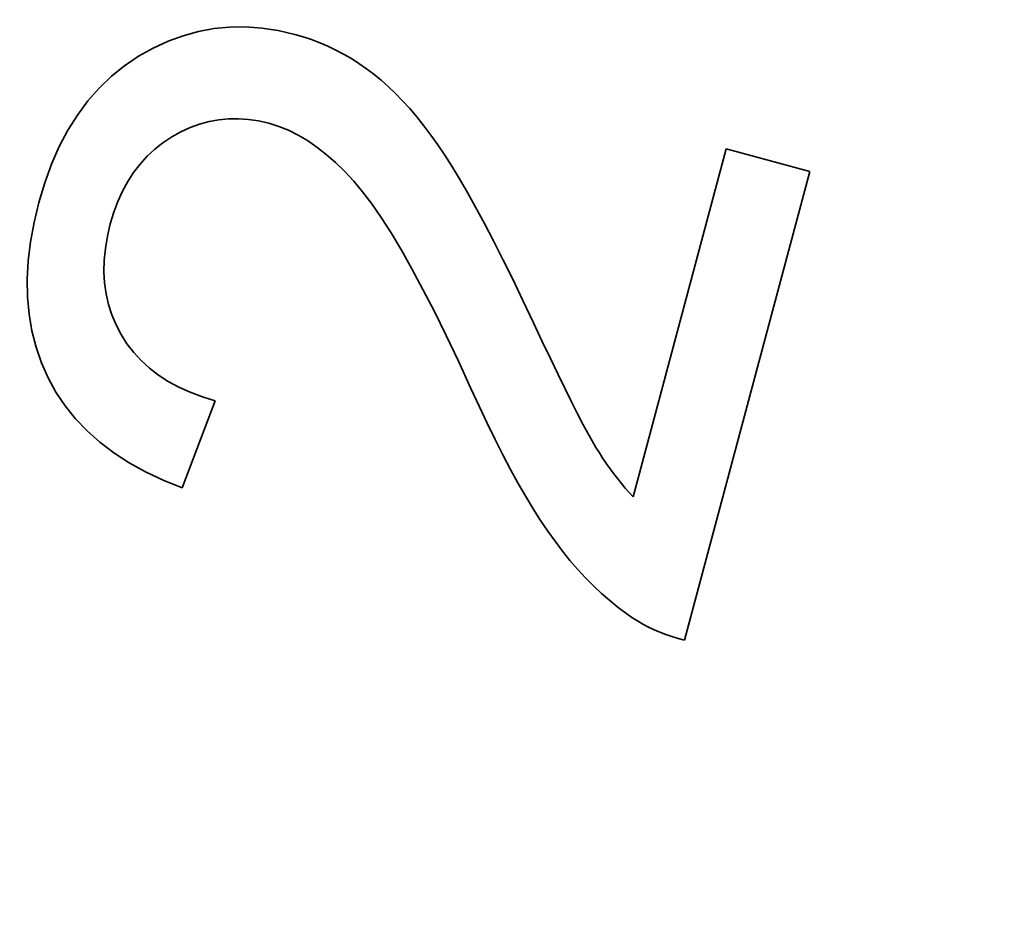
# Model space of a CAD drawing. Extents: x 23 to 417, y 3 to 294.
# Drawn here: x 214.83 to 215.509, y 157.998 to 158.611 of the extents above; entities that cross this region are included whole.
import ezdxf

# ---------------------------------------------------------------- set-up
doc = ezdxf.new("R2010")
doc.units = 0
doc.layers.add('1', color=7, linetype='Continuous', lineweight=13)

msp = doc.modelspace()

# ---------------------------------------------------------------- linework, layer by layer
at = {"layer": '1', "color": 7, "lineweight": 35, "ltscale": 0.000268571}
msp.add_line((214.95206, 158.60308), (214.96262, 158.60504), dxfattribs=at)
at = {"layer": '1', "color": 7, "lineweight": 35, "ltscale": 0.000269176}
msp.add_line((214.96262, 158.60504), (214.97334, 158.60607), dxfattribs=at)
at = {"layer": '1', "color": 7, "lineweight": 35, "ltscale": 0.000271667}
msp.add_line((214.97334, 158.60607), (214.98421, 158.60621), dxfattribs=at)
at = {"layer": '1', "color": 7, "lineweight": 35, "ltscale": 0.000276214}
msp.add_line((214.98421, 158.60621), (214.99523, 158.60542), dxfattribs=at)
at = {"layer": '1', "color": 7, "lineweight": 35, "ltscale": 0.000282542}
msp.add_line((214.99523, 158.60542), (215.0064, 158.60373), dxfattribs=at)
at = {"layer": '1', "color": 7, "lineweight": 35, "ltscale": 0.000273256}
msp.add_line((214.93139, 158.59647), (214.94165, 158.60023), dxfattribs=at)
at = {"layer": '1', "color": 7, "lineweight": 35, "ltscale": 0.000269784}
msp.add_line((214.94165, 158.60023), (214.95206, 158.60308), dxfattribs=at)
at = {"layer": '1', "color": 7, "lineweight": 35, "ltscale": 0.000290295}
msp.add_line((215.0064, 158.60373), (215.01772, 158.60113), dxfattribs=at)
at = {"layer": '1', "color": 7, "lineweight": 35, "ltscale": 0.000149944}
msp.add_line((215.01772, 158.60113), (215.02348, 158.59946), dxfattribs=at)
at = {"layer": '1', "color": 7, "lineweight": 35, "ltscale": 0.00014943}
msp.add_line((215.02348, 158.59946), (215.02915, 158.59756), dxfattribs=at)
at = {"layer": '1', "color": 7, "lineweight": 35, "ltscale": 0.00028527}
msp.add_line((214.91132, 158.58621), (214.92128, 158.59179), dxfattribs=at)
at = {"layer": '1', "color": 7, "lineweight": 35, "ltscale": 0.000278552}
msp.add_line((214.92128, 158.59179), (214.93139, 158.59647), dxfattribs=at)
at = {"layer": '1', "color": 7, "lineweight": 35, "ltscale": 0.000149755}
msp.add_line((215.02915, 158.59756), (215.03474, 158.59543), dxfattribs=at)
at = {"layer": '1', "color": 7, "lineweight": 35, "ltscale": 0.000149788}
msp.add_line((215.03474, 158.59543), (215.04024, 158.59305), dxfattribs=at)
at = {"layer": '1', "color": 7, "lineweight": 35, "ltscale": 0.000150342}
msp.add_line((215.04024, 158.59305), (215.04567, 158.59046), dxfattribs=at)
at = {"layer": '1', "color": 7, "lineweight": 35, "ltscale": 0.000288483}
msp.add_line((214.90175, 158.57977), (214.91132, 158.58621), dxfattribs=at)
at = {"layer": '1', "color": 7, "lineweight": 35, "ltscale": 0.000151027}
msp.add_line((215.04567, 158.59046), (215.05101, 158.58764), dxfattribs=at)
at = {"layer": '1', "color": 7, "lineweight": 35, "ltscale": 0.000152048}
msp.add_line((215.05101, 158.58764), (215.05627, 158.58458), dxfattribs=at)
at = {"layer": '1', "color": 7, "lineweight": 35, "ltscale": 0.000153406}
msp.add_line((215.05627, 158.58458), (215.06144, 158.58128), dxfattribs=at)
at = {"layer": '1', "color": 7, "lineweight": 35, "ltscale": 0.000287619}
msp.add_line((214.89279, 158.57255), (214.90175, 158.57977), dxfattribs=at)
at = {"layer": '1', "color": 7, "lineweight": 35, "ltscale": 0.000154801}
msp.add_line((215.06144, 158.58128), (215.06653, 158.57775), dxfattribs=at)
at = {"layer": '1', "color": 7, "lineweight": 35, "ltscale": 0.000156304}
msp.add_line((215.06653, 158.57775), (215.07154, 158.57401), dxfattribs=at)
at = {"layer": '1', "color": 7, "lineweight": 35, "ltscale": 0.000288893}
msp.add_line((214.88445, 158.56455), (214.89279, 158.57255), dxfattribs=at)
at = {"layer": '1', "color": 7, "lineweight": 35, "ltscale": 0.000159815}
msp.add_line((215.07154, 158.57401), (215.07649, 158.56996), dxfattribs=at)
at = {"layer": '1', "color": 7, "lineweight": 35, "ltscale": 0.000292413}
msp.add_line((214.87673, 158.55577), (214.88445, 158.56455), dxfattribs=at)
at = {"layer": '1', "color": 7, "lineweight": 35, "ltscale": 0.000164631}
msp.add_line((215.07649, 158.56996), (215.08142, 158.56559), dxfattribs=at)
at = {"layer": '1', "color": 7, "lineweight": 35, "ltscale": 0.000169702}
msp.add_line((215.08142, 158.56559), (215.08632, 158.5609), dxfattribs=at)
at = {"layer": '1', "color": 7, "lineweight": 35, "ltscale": 0.000174989}
msp.add_line((215.08632, 158.5609), (215.0912, 158.55588), dxfattribs=at)
at = {"layer": '1', "color": 7, "lineweight": 35, "ltscale": 0.000298293}
msp.add_line((214.86961, 158.54619), (214.87673, 158.55577), dxfattribs=at)
at = {"layer": '1', "color": 7, "lineweight": 35, "ltscale": 0.000180727}
msp.add_line((215.0912, 158.55588), (215.09605, 158.55052), dxfattribs=at)
at = {"layer": '1', "color": 7, "lineweight": 35, "ltscale": 0.0001864}
msp.add_line((215.09605, 158.55052), (215.10089, 158.54485), dxfattribs=at)
at = {"layer": '1', "color": 7, "lineweight": 35, "ltscale": 0.000305655}
msp.add_line((214.86312, 158.53583), (214.86961, 158.54619), dxfattribs=at)
at = {"layer": '1', "color": 7, "lineweight": 35, "ltscale": 0.00016711}
msp.add_line((214.97255, 158.54358), (214.9659, 158.54295), dxfattribs=at)
at = {"layer": '1', "color": 7, "lineweight": 35, "ltscale": 0.000168836}
msp.add_line((214.9793, 158.54367), (214.97255, 158.54358), dxfattribs=at)
at = {"layer": '1', "color": 7, "lineweight": 35, "ltscale": 0.000171395}
msp.add_line((214.98614, 158.54319), (214.9793, 158.54367), dxfattribs=at)
at = {"layer": '1', "color": 7, "lineweight": 35, "ltscale": 0.000192337}
msp.add_line((215.10089, 158.54485), (215.10569, 158.53884), dxfattribs=at)
at = {"layer": '1', "color": 7, "lineweight": 35, "ltscale": 0.000173934}
msp.add_line((214.94642, 158.53763), (214.94009, 158.53473), dxfattribs=at)
at = {"layer": '1', "color": 7, "lineweight": 35, "ltscale": 0.000170374}
msp.add_line((214.95282, 158.53996), (214.94642, 158.53763), dxfattribs=at)
at = {"layer": '1', "color": 7, "lineweight": 35, "ltscale": 0.000168222}
msp.add_line((214.95931, 158.54173), (214.95282, 158.53996), dxfattribs=at)
at = {"layer": '1', "color": 7, "lineweight": 35, "ltscale": 0.000167387}
msp.add_line((214.9659, 158.54295), (214.95931, 158.54173), dxfattribs=at)
at = {"layer": '1', "color": 7, "lineweight": 35, "ltscale": 0.000175034}
msp.add_line((214.99307, 158.54214), (214.98614, 158.54319), dxfattribs=at)
at = {"layer": '1', "color": 7, "lineweight": 35, "ltscale": 0.000179592}
msp.add_line((215.00007, 158.54054), (214.99307, 158.54214), dxfattribs=at)
at = {"layer": '1', "color": 7, "lineweight": 35, "ltscale": 0.00017525}
msp.add_line((215.00676, 158.53844), (215.00007, 158.54054), dxfattribs=at)
at = {"layer": '1', "color": 7, "lineweight": 35, "ltscale": 0.000178471}
msp.add_line((215.01338, 158.53578), (215.00676, 158.53844), dxfattribs=at)
at = {"layer": '1', "color": 7, "lineweight": 35, "ltscale": 0.000198402}
msp.add_line((215.10569, 158.53884), (215.11047, 158.5325), dxfattribs=at)
at = {"layer": '1', "color": 7, "lineweight": 35, "ltscale": 0.000315289}
msp.add_line((214.85724, 158.52467), (214.86312, 158.53583), dxfattribs=at)
at = {"layer": '1', "color": 7, "lineweight": 35, "ltscale": 0.000179426}
msp.add_line((214.93385, 158.53127), (214.92786, 158.52731), dxfattribs=at)
at = {"layer": '1', "color": 7, "lineweight": 35, "ltscale": 0.000178457}
msp.add_line((214.94009, 158.53473), (214.93385, 158.53127), dxfattribs=at)
at = {"layer": '1', "color": 7, "lineweight": 35, "ltscale": 0.000182851}
msp.add_line((215.01994, 158.53254), (215.01338, 158.53578), dxfattribs=at)
at = {"layer": '1', "color": 7, "lineweight": 35, "ltscale": 0.000188143}
msp.add_line((215.02643, 158.52873), (215.01994, 158.53254), dxfattribs=at)
at = {"layer": '1', "color": 7, "lineweight": 35, "ltscale": 0.000204998}
msp.add_line((215.11047, 158.5325), (215.11523, 158.52583), dxfattribs=at)
at = {"layer": '1', "color": 7, "lineweight": 35, "ltscale": 0.000326189}
msp.add_line((214.85198, 158.51273), (214.85724, 158.52467), dxfattribs=at)
at = {"layer": '1', "color": 7, "lineweight": 35, "ltscale": 0.000177693}
msp.add_line((214.92786, 158.52731), (214.92228, 158.52292), dxfattribs=at)
at = {"layer": '1', "color": 7, "lineweight": 35, "ltscale": 0.000194486}
msp.add_line((215.03285, 158.52434), (215.02643, 158.52873), dxfattribs=at)
at = {"layer": '1', "color": 7, "lineweight": 35, "ltscale": 0.000201687}
msp.add_line((215.03921, 158.51937), (215.03285, 158.52434), dxfattribs=at)
at = {"layer": '1', "color": 7, "lineweight": 35, "ltscale": 0.000211186}
msp.add_line((215.11523, 158.52583), (215.11995, 158.51882), dxfattribs=at)
at = {"layer": '1', "color": 7, "lineweight": 35, "ltscale": 0.000178036}
msp.add_line((214.91709, 158.51808), (214.9123, 158.51281), dxfattribs=at)
at = {"layer": '1', "color": 7, "lineweight": 35, "ltscale": 0.000177287}
msp.add_line((214.92228, 158.52292), (214.91709, 158.51808), dxfattribs=at)
at = {"layer": '1', "color": 7, "lineweight": 35, "ltscale": 0.000209655}
msp.add_line((215.0455, 158.51383), (215.03921, 158.51937), dxfattribs=at)
at = {"layer": '1', "color": 7, "lineweight": 35, "ltscale": 0.0002252}
msp.add_line((215.11995, 158.51882), (215.12481, 158.51124), dxfattribs=at)
at = {"layer": '1', "color": 7, "lineweight": 35, "ltscale": 0.006131}
msp.add_line((215.24829, 158.28618), (215.31176, 158.52305), dxfattribs=at)
at = {"layer": '1', "color": 7, "lineweight": 35, "ltscale": 0.001475}
msp.add_line((215.31176, 158.52305), (215.36875, 158.50778), dxfattribs=at)
at = {"layer": '1', "color": 7, "lineweight": 35, "ltscale": 0.000338551}
msp.add_line((214.84733, 158.50001), (214.85198, 158.51273), dxfattribs=at)
at = {"layer": '1', "color": 7, "lineweight": 35, "ltscale": 0.000180084}
msp.add_line((214.9123, 158.51281), (214.90791, 158.5071), dxfattribs=at)
at = {"layer": '1', "color": 7, "lineweight": 35, "ltscale": 0.000218318}
msp.add_line((215.05173, 158.50771), (215.0455, 158.51383), dxfattribs=at)
at = {"layer": '1', "color": 7, "lineweight": 35, "ltscale": 0.000246592}
msp.add_line((215.12481, 158.51124), (215.12993, 158.5028), dxfattribs=at)
at = {"layer": '1', "color": 7, "lineweight": 35, "ltscale": 0.000182884}
msp.add_line((214.90791, 158.5071), (214.90393, 158.50096), dxfattribs=at)
at = {"layer": '1', "color": 7, "lineweight": 35, "ltscale": 0.000227378}
msp.add_line((215.05789, 158.50102), (215.05173, 158.50771), dxfattribs=at)
at = {"layer": '1', "color": 7, "lineweight": 35, "ltscale": 0.008262}
msp.add_line((215.36875, 158.50778), (215.28322, 158.18855), dxfattribs=at)
at = {"layer": '1', "color": 7, "lineweight": 35, "ltscale": 0.000352615}
msp.add_line((214.8433, 158.4865), (214.84733, 158.50001), dxfattribs=at)
at = {"layer": '1', "color": 7, "lineweight": 35, "ltscale": 0.000187177}
msp.add_line((214.90393, 158.50096), (214.90035, 158.49438), dxfattribs=at)
at = {"layer": '1', "color": 7, "lineweight": 35, "ltscale": 0.000236947}
msp.add_line((215.06398, 158.49376), (215.05789, 158.50102), dxfattribs=at)
at = {"layer": '1', "color": 7, "lineweight": 35, "ltscale": 0.000268533}
msp.add_line((215.12993, 158.5028), (215.13531, 158.49351), dxfattribs=at)
at = {"layer": '1', "color": 7, "lineweight": 35, "ltscale": 0.00019252}
msp.add_line((214.90035, 158.49438), (214.89718, 158.48737), dxfattribs=at)
at = {"layer": '1', "color": 7, "lineweight": 35, "ltscale": 0.000255848}
msp.add_line((215.07017, 158.48561), (215.06398, 158.49376), dxfattribs=at)
at = {"layer": '1', "color": 7, "lineweight": 35, "ltscale": 0.000290273}
msp.add_line((215.13531, 158.49351), (215.14097, 158.48337), dxfattribs=at)
at = {"layer": '1', "color": 7, "lineweight": 35, "ltscale": 0.00034917}
msp.add_line((214.84004, 158.47292), (214.8433, 158.4865), dxfattribs=at)
at = {"layer": '1', "color": 7, "lineweight": 35, "ltscale": 0.000198867}
msp.add_line((214.89718, 158.48737), (214.8944, 158.47991), dxfattribs=at)
at = {"layer": '1', "color": 7, "lineweight": 35, "ltscale": 0.000282998}
msp.add_line((215.07663, 158.47631), (215.07017, 158.48561), dxfattribs=at)
at = {"layer": '1', "color": 7, "lineweight": 35, "ltscale": 0.000311951}
msp.add_line((215.14097, 158.48337), (215.14689, 158.47238), dxfattribs=at)
at = {"layer": '1', "color": 7, "lineweight": 35, "ltscale": 0.000205709}
msp.add_line((214.8944, 158.47991), (214.89203, 158.47203), dxfattribs=at)
at = {"layer": '1', "color": 7, "lineweight": 35, "ltscale": 0.000311079}
msp.add_line((215.08335, 158.46584), (215.07663, 158.47631), dxfattribs=at)
at = {"layer": '1', "color": 7, "lineweight": 35, "ltscale": 0.000335695}
msp.add_line((214.83765, 158.4597), (214.84004, 158.47292), dxfattribs=at)
at = {"layer": '1', "color": 7, "lineweight": 35, "ltscale": 0.00021754}
msp.add_line((214.89203, 158.47203), (214.89004, 158.46356), dxfattribs=at)
at = {"layer": '1', "color": 7, "lineweight": 35, "ltscale": 0.000333972}
msp.add_line((215.14689, 158.47238), (215.15306, 158.46054), dxfattribs=at)
at = {"layer": '1', "color": 7, "lineweight": 35, "ltscale": 0.00020923}
msp.add_line((214.89004, 158.46356), (214.88865, 158.45531), dxfattribs=at)
at = {"layer": '1', "color": 7, "lineweight": 35, "ltscale": 0.000339249}
msp.add_line((215.09033, 158.45421), (215.08335, 158.46584), dxfattribs=at)
at = {"layer": '1', "color": 7, "lineweight": 35, "ltscale": 0.000323744}
msp.add_line((214.83611, 158.44684), (214.83765, 158.4597), dxfattribs=at)
at = {"layer": '1', "color": 7, "lineweight": 35, "ltscale": 0.00035618}
msp.add_line((215.15306, 158.46054), (215.15951, 158.44783), dxfattribs=at)
at = {"layer": '1', "color": 7, "lineweight": 35, "ltscale": 0.000202242}
msp.add_line((214.88865, 158.45531), (214.88787, 158.44726), dxfattribs=at)
at = {"layer": '1', "color": 7, "lineweight": 35, "ltscale": 0.000367532}
msp.add_line((215.09758, 158.44141), (215.09033, 158.45421), dxfattribs=at)
at = {"layer": '1', "color": 7, "lineweight": 35, "ltscale": 0.000312368}
msp.add_line((214.83546, 158.43437), (214.83611, 158.44684), dxfattribs=at)
at = {"layer": '1', "color": 7, "lineweight": 35, "ltscale": 0.00019638}
msp.add_line((214.88787, 158.44726), (214.8877, 158.43941), dxfattribs=at)
at = {"layer": '1', "color": 7, "lineweight": 35, "ltscale": 0.000378128}
msp.add_line((215.15951, 158.44783), (215.16622, 158.43428), dxfattribs=at)
at = {"layer": '1', "color": 7, "lineweight": 35, "ltscale": 0.000191138}
msp.add_line((214.8877, 158.43941), (214.88812, 158.43177), dxfattribs=at)
at = {"layer": '1', "color": 7, "lineweight": 35, "ltscale": 0.000396568}
msp.add_line((215.10509, 158.42744), (215.09758, 158.44141), dxfattribs=at)
at = {"layer": '1', "color": 7, "lineweight": 35, "ltscale": 0.00030271}
msp.add_line((214.83566, 158.42226), (214.83546, 158.43437), dxfattribs=at)
at = {"layer": '1', "color": 7, "lineweight": 35, "ltscale": 0.000188036}
msp.add_line((214.88812, 158.43177), (214.88916, 158.42432), dxfattribs=at)
at = {"layer": '1', "color": 7, "lineweight": 35, "ltscale": 0.000400114}
msp.add_line((215.16622, 158.43428), (215.17321, 158.41988), dxfattribs=at)
at = {"layer": '1', "color": 7, "lineweight": 35, "ltscale": 0.000295073}
msp.add_line((214.83672, 158.41051), (214.83566, 158.42226), dxfattribs=at)
at = {"layer": '1', "color": 7, "lineweight": 35, "ltscale": 0.0001854}
msp.add_line((214.88916, 158.42432), (214.8908, 158.41709), dxfattribs=at)
at = {"layer": '1', "color": 7, "lineweight": 35, "ltscale": 0.00042522}
msp.add_line((215.11286, 158.41231), (215.10509, 158.42744), dxfattribs=at)
at = {"layer": '1', "color": 7, "lineweight": 35, "ltscale": 0.000184218}
msp.add_line((214.8908, 158.41709), (214.89305, 158.41007), dxfattribs=at)
at = {"layer": '1', "color": 7, "lineweight": 35, "ltscale": 0.000421997}
msp.add_line((215.17321, 158.41988), (215.18046, 158.40464), dxfattribs=at)
at = {"layer": '1', "color": 7, "lineweight": 35, "ltscale": 0.000288309}
msp.add_line((214.83865, 158.39914), (214.83672, 158.41051), dxfattribs=at)
at = {"layer": '1', "color": 7, "lineweight": 35, "ltscale": 0.000185076}
msp.add_line((214.89305, 158.41007), (214.89591, 158.40324), dxfattribs=at)
at = {"layer": '1', "color": 7, "lineweight": 35, "ltscale": 0.000454129}
msp.add_line((215.12089, 158.39602), (215.11286, 158.41231), dxfattribs=at)
at = {"layer": '1', "color": 7, "lineweight": 35, "ltscale": 0.000186676}
msp.add_line((214.89591, 158.40324), (214.89937, 158.39663), dxfattribs=at)
at = {"layer": '1', "color": 7, "lineweight": 35, "ltscale": 0.000348268}
msp.add_line((215.18046, 158.40464), (215.18638, 158.39203), dxfattribs=at)
at = {"layer": '1', "color": 7, "lineweight": 35, "ltscale": 0.000283859}
msp.add_line((214.84146, 158.38813), (214.83865, 158.39914), dxfattribs=at)
at = {"layer": '1', "color": 7, "lineweight": 35, "ltscale": 0.000187382}
msp.add_line((214.89937, 158.39663), (214.90339, 158.3903), dxfattribs=at)
at = {"layer": '1', "color": 7, "lineweight": 35, "ltscale": 0.000483151}
msp.add_line((215.1292, 158.37857), (215.12089, 158.39602), dxfattribs=at)
at = {"layer": '1', "color": 7, "lineweight": 35, "ltscale": 0.000281538}
msp.add_line((214.84512, 158.37748), (214.84146, 158.38813), dxfattribs=at)
at = {"layer": '1', "color": 7, "lineweight": 35, "ltscale": 0.000186697}
msp.add_line((214.90339, 158.3903), (214.90795, 158.38439), dxfattribs=at)
at = {"layer": '1', "color": 7, "lineweight": 35, "ltscale": 0.000323698}
msp.add_line((215.18638, 158.39203), (215.19191, 158.38032), dxfattribs=at)
at = {"layer": '1', "color": 7, "lineweight": 35, "ltscale": 0.000187376}
msp.add_line((214.90795, 158.38439), (214.91304, 158.37889), dxfattribs=at)
at = {"layer": '1', "color": 7, "lineweight": 35, "ltscale": 0.000280415}
msp.add_line((214.84964, 158.36722), (214.84512, 158.37748), dxfattribs=at)
at = {"layer": '1', "color": 7, "lineweight": 35, "ltscale": 0.000190067}
msp.add_line((214.91304, 158.37889), (214.91866, 158.37377), dxfattribs=at)
at = {"layer": '1', "color": 7, "lineweight": 35, "ltscale": 0.000512549}
msp.add_line((215.13776, 158.35994), (215.1292, 158.37857), dxfattribs=at)
at = {"layer": '1', "color": 7, "lineweight": 35, "ltscale": 0.000298781}
msp.add_line((215.19191, 158.38032), (215.19709, 158.36955), dxfattribs=at)
at = {"layer": '1', "color": 7, "lineweight": 35, "ltscale": 0.000280071}
msp.add_line((214.85502, 158.35739), (214.84964, 158.36722), dxfattribs=at)
at = {"layer": '1', "color": 7, "lineweight": 35, "ltscale": 0.000193643}
msp.add_line((214.91866, 158.37377), (214.92482, 158.36907), dxfattribs=at)
at = {"layer": '1', "color": 7, "lineweight": 35, "ltscale": 0.000198814}
msp.add_line((214.92482, 158.36907), (214.9315, 158.36475), dxfattribs=at)
at = {"layer": '1', "color": 7, "lineweight": 35, "ltscale": 0.000274206}
msp.add_line((215.19709, 158.36955), (215.20189, 158.35969), dxfattribs=at)
at = {"layer": '1', "color": 7, "lineweight": 35, "ltscale": 0.000205312}
msp.add_line((214.9315, 158.36475), (214.93872, 158.36084), dxfattribs=at)
at = {"layer": '1', "color": 7, "lineweight": 35, "ltscale": 0.000212406}
msp.add_line((214.93872, 158.36084), (214.94646, 158.35734), dxfattribs=at)
at = {"layer": '1', "color": 7, "lineweight": 35, "ltscale": 0.000279767}
msp.add_line((214.86123, 158.34808), (214.85502, 158.35739), dxfattribs=at)
at = {"layer": '1', "color": 7, "lineweight": 35, "ltscale": 0.000221147}
msp.add_line((214.94646, 158.35734), (214.95475, 158.35424), dxfattribs=at)
at = {"layer": '1', "color": 7, "lineweight": 35, "ltscale": 0.000230365}
msp.add_line((214.95475, 158.35424), (214.96355, 158.35153), dxfattribs=at)
at = {"layer": '1', "color": 7, "lineweight": 35, "ltscale": 0.000332958}
msp.add_line((215.14331, 158.34783), (215.13776, 158.35994), dxfattribs=at)
at = {"layer": '1', "color": 7, "lineweight": 35, "ltscale": 0.000249472}
msp.add_line((215.20189, 158.35969), (215.20632, 158.35074), dxfattribs=at)
at = {"layer": '1', "color": 7, "lineweight": 35, "ltscale": 0.000281765}
msp.add_line((214.86828, 158.33929), (214.86123, 158.34808), dxfattribs=at)
at = {"layer": '1', "color": 7, "lineweight": 35, "ltscale": 0.001586}
msp.add_line((214.96355, 158.35153), (214.94096, 158.29226), dxfattribs=at)
at = {"layer": '1', "color": 7, "lineweight": 35, "ltscale": 0.000320188}
msp.add_line((215.14879, 158.33626), (215.14331, 158.34783), dxfattribs=at)
at = {"layer": '1', "color": 7, "lineweight": 35, "ltscale": 0.000224636}
msp.add_line((215.20632, 158.35074), (215.21037, 158.34272), dxfattribs=at)
at = {"layer": '1', "color": 7, "lineweight": 35, "ltscale": 0.000200079}
msp.add_line((215.21037, 158.34272), (215.21406, 158.33562), dxfattribs=at)
at = {"layer": '1', "color": 7, "lineweight": 35, "ltscale": 0.000285577}
msp.add_line((214.87616, 158.33102), (214.86828, 158.33929), dxfattribs=at)
at = {"layer": '1', "color": 7, "lineweight": 35, "ltscale": 0.000307552}
msp.add_line((215.15419, 158.3252), (215.14879, 158.33626), dxfattribs=at)
at = {"layer": '1', "color": 7, "lineweight": 35, "ltscale": 0.000175282}
msp.add_line((215.21406, 158.33562), (215.21737, 158.32944), dxfattribs=at)
at = {"layer": '1', "color": 7, "lineweight": 35, "ltscale": 0.000291545}
msp.add_line((214.88487, 158.32326), (214.87616, 158.33102), dxfattribs=at)
at = {"layer": '1', "color": 7, "lineweight": 35, "ltscale": 0.00015094}
msp.add_line((215.21737, 158.32944), (215.22031, 158.32417), dxfattribs=at)
at = {"layer": '1', "color": 7, "lineweight": 35, "ltscale": 0.000299615}
msp.add_line((214.89442, 158.31603), (214.88487, 158.32326), dxfattribs=at)
at = {"layer": '1', "color": 7, "lineweight": 35, "ltscale": 0.000294844}
msp.add_line((215.15953, 158.31469), (215.15419, 158.3252), dxfattribs=at)
at = {"layer": '1', "color": 7, "lineweight": 35, "ltscale": 0.000126104}
msp.add_line((215.22031, 158.32417), (215.22288, 158.31983), dxfattribs=at)
at = {"layer": '1', "color": 7, "lineweight": 35, "ltscale": 0.000112957}
msp.add_line((215.22288, 158.31983), (215.22528, 158.316), dxfattribs=at)
at = {"layer": '1', "color": 7, "lineweight": 35, "ltscale": 0.000309071}
msp.add_line((214.9048, 158.30931), (214.89442, 158.31603), dxfattribs=at)
at = {"layer": '1', "color": 7, "lineweight": 35, "ltscale": 0.000282067}
msp.add_line((215.16481, 158.30471), (215.15953, 158.31469), dxfattribs=at)
at = {"layer": '1', "color": 7, "lineweight": 35, "ltscale": 0.000111438}
msp.add_line((215.22528, 158.316), (215.22771, 158.31227), dxfattribs=at)
at = {"layer": '1', "color": 7, "lineweight": 35, "ltscale": 0.00032049}
msp.add_line((214.91603, 158.30312), (214.9048, 158.30931), dxfattribs=at)
at = {"layer": '1', "color": 7, "lineweight": 35, "ltscale": 0.000109519}
msp.add_line((215.22771, 158.31227), (215.23017, 158.30864), dxfattribs=at)
at = {"layer": '1', "color": 7, "lineweight": 35, "ltscale": 0.000108092}
msp.add_line((215.23017, 158.30864), (215.23267, 158.30511), dxfattribs=at)
at = {"layer": '1', "color": 7, "lineweight": 35, "ltscale": 0.000333232}
msp.add_line((214.92808, 158.29742), (214.91603, 158.30312), dxfattribs=at)
at = {"layer": '1', "color": 7, "lineweight": 35, "ltscale": 0.000269668}
msp.add_line((215.17001, 158.29526), (215.16481, 158.30471), dxfattribs=at)
at = {"layer": '1', "color": 7, "lineweight": 35, "ltscale": 0.000106015}
msp.add_line((215.23267, 158.30511), (215.23519, 158.3017), dxfattribs=at)
at = {"layer": '1', "color": 7, "lineweight": 35, "ltscale": 0.000104763}
msp.add_line((215.23519, 158.3017), (215.23774, 158.29838), dxfattribs=at)
at = {"layer": '1', "color": 7, "lineweight": 35, "ltscale": 0.000346916}
msp.add_line((214.94096, 158.29226), (214.92808, 158.29742), dxfattribs=at)
at = {"layer": '1', "color": 7, "lineweight": 35, "ltscale": 0.000257334}
msp.add_line((215.17514, 158.28634), (215.17001, 158.29526), dxfattribs=at)
at = {"layer": '1', "color": 7, "lineweight": 35, "ltscale": 0.000103081}
msp.add_line((215.23774, 158.29838), (215.24034, 158.29517), dxfattribs=at)
at = {"layer": '1', "color": 7, "lineweight": 35, "ltscale": 0.000101537}
msp.add_line((215.24034, 158.29517), (215.24296, 158.29207), dxfattribs=at)
at = {"layer": '1', "color": 7, "lineweight": 35, "ltscale": 0.000245097}
msp.add_line((215.18019, 158.27794), (215.17514, 158.28634), dxfattribs=at)
at = {"layer": '1', "color": 7, "lineweight": 35, "ltscale": 9.98197e-05}
msp.add_line((215.24296, 158.29207), (215.24561, 158.28908), dxfattribs=at)
at = {"layer": '1', "color": 7, "lineweight": 35, "ltscale": 9.87448e-05}
msp.add_line((215.24561, 158.28908), (215.24829, 158.28618), dxfattribs=at)
at = {"layer": '1', "color": 7, "lineweight": 35, "ltscale": 0.000232856}
msp.add_line((215.18518, 158.27008), (215.18019, 158.27794), dxfattribs=at)
at = {"layer": '1', "color": 7, "lineweight": 35, "ltscale": 0.000220631}
msp.add_line((215.19011, 158.26275), (215.18518, 158.27008), dxfattribs=at)
at = {"layer": '1', "color": 7, "lineweight": 35, "ltscale": 0.000212315}
msp.add_line((215.19504, 158.25584), (215.19011, 158.26275), dxfattribs=at)
at = {"layer": '1', "color": 7, "lineweight": 35, "ltscale": 0.000208389}
msp.add_line((215.20008, 158.2492), (215.19504, 158.25584), dxfattribs=at)
at = {"layer": '1', "color": 7, "lineweight": 35, "ltscale": 0.000204108}
msp.add_line((215.20521, 158.24285), (215.20008, 158.2492), dxfattribs=at)
at = {"layer": '1', "color": 7, "lineweight": 35, "ltscale": 0.000199816}
msp.add_line((215.21044, 158.2368), (215.20521, 158.24285), dxfattribs=at)
at = {"layer": '1', "color": 7, "lineweight": 35, "ltscale": 0.000196473}
msp.add_line((215.21577, 158.23103), (215.21044, 158.2368), dxfattribs=at)
at = {"layer": '1', "color": 7, "lineweight": 35, "ltscale": 0.000192844}
msp.add_line((215.2212, 158.22555), (215.21577, 158.23103), dxfattribs=at)
at = {"layer": '1', "color": 7, "lineweight": 35, "ltscale": 0.000189619}
msp.add_line((215.22673, 158.22035), (215.2212, 158.22555), dxfattribs=at)
at = {"layer": '1', "color": 7, "lineweight": 35, "ltscale": 0.000186466}
msp.add_line((215.23235, 158.21545), (215.22673, 158.22035), dxfattribs=at)
at = {"layer": '1', "color": 7, "lineweight": 35, "ltscale": 0.000183766}
msp.add_line((215.23807, 158.21084), (215.23235, 158.21545), dxfattribs=at)
at = {"layer": '1', "color": 7, "lineweight": 35, "ltscale": 0.000181487}
msp.add_line((215.24389, 158.2065), (215.23807, 158.21084), dxfattribs=at)
at = {"layer": '1', "color": 7, "lineweight": 35, "ltscale": 0.000109256}
msp.add_line((215.24748, 158.204), (215.24389, 158.2065), dxfattribs=at)
at = {"layer": '1', "color": 7, "lineweight": 35, "ltscale": 0.000108648}
msp.add_line((215.25114, 158.20166), (215.24748, 158.204), dxfattribs=at)
at = {"layer": '1', "color": 7, "lineweight": 35, "ltscale": 0.000108178}
msp.add_line((215.25487, 158.19948), (215.25114, 158.20166), dxfattribs=at)
at = {"layer": '1', "color": 7, "lineweight": 35, "ltscale": 0.000108263}
msp.add_line((215.2587, 158.19744), (215.25487, 158.19948), dxfattribs=at)
at = {"layer": '1', "color": 7, "lineweight": 35, "ltscale": 0.000107889}
msp.add_line((215.26259, 158.19558), (215.2587, 158.19744), dxfattribs=at)
at = {"layer": '1', "color": 7, "lineweight": 35, "ltscale": 0.000108191}
msp.add_line((215.26656, 158.19385), (215.26259, 158.19558), dxfattribs=at)
at = {"layer": '1', "color": 7, "lineweight": 35, "ltscale": 0.000108568}
msp.add_line((215.27061, 158.19229), (215.26656, 158.19385), dxfattribs=at)
at = {"layer": '1', "color": 7, "lineweight": 35, "ltscale": 0.000108954}
msp.add_line((215.27473, 158.19089), (215.27061, 158.19229), dxfattribs=at)
at = {"layer": '1', "color": 7, "lineweight": 35, "ltscale": 0.00010953}
msp.add_line((215.27893, 158.18964), (215.27473, 158.19089), dxfattribs=at)
at = {"layer": '1', "color": 7, "lineweight": 35, "ltscale": 0.000110448}
msp.add_line((215.28322, 158.18855), (215.27893, 158.18964), dxfattribs=at)
at = {"layer": '1', "color": 7, "lineweight": 35}
for radius in [2.5, 2.4]:
    msp.add_circle((217.47203, 160.77544), radius, dxfattribs=at)
for radius in [5.25, 4]:
    msp.add_arc((217.47203, 160.77544), radius, 135, 315, dxfattribs=at)

doc.saveas('drawing.dxf')
